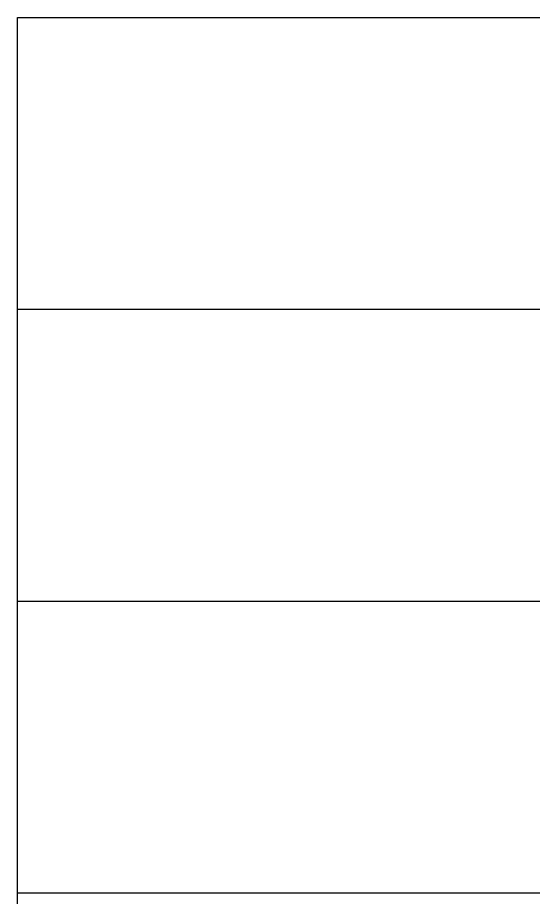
# Model space of a CAD drawing. Extents: x -64 to 135, y 290 to 405.
# Drawn here: x -63.8 to -46.88, y 376.44 to 405.3 of the extents above; entities that cross this region are included whole.
import ezdxf

# ---------------------------------------------------------------- set-up
doc = ezdxf.new("R2010")
doc.units = 0
doc.header["$LTSCALE"] = 0.15
doc.layers.add('0 CABLE ROUTING', color=252, linetype='Continuous')

msp = doc.modelspace()

# ---------------------------------------------------------------- linework, layer by layer
at = {"layer": '0 CABLE ROUTING', "color": 2}
for p, q in [((-63.803, 290.484), (-63.803, 405.295)), ((-63.803, 405.295), (-15.603, 405.295)), ((-63.803, 395.728), (-15.603, 395.728)), ((-63.803, 386.16), (-15.603, 386.16)), ((-63.803, 376.593), (-15.603, 376.593))]:
    msp.add_line(p, q, dxfattribs=at)
msp.add_lwpolyline([(-63.803, 405.295), (-15.603, 405.295), (-15.603, 290.484), (-63.803, 290.484)], close=True, dxfattribs=at)

doc.saveas('drawing.dxf')
